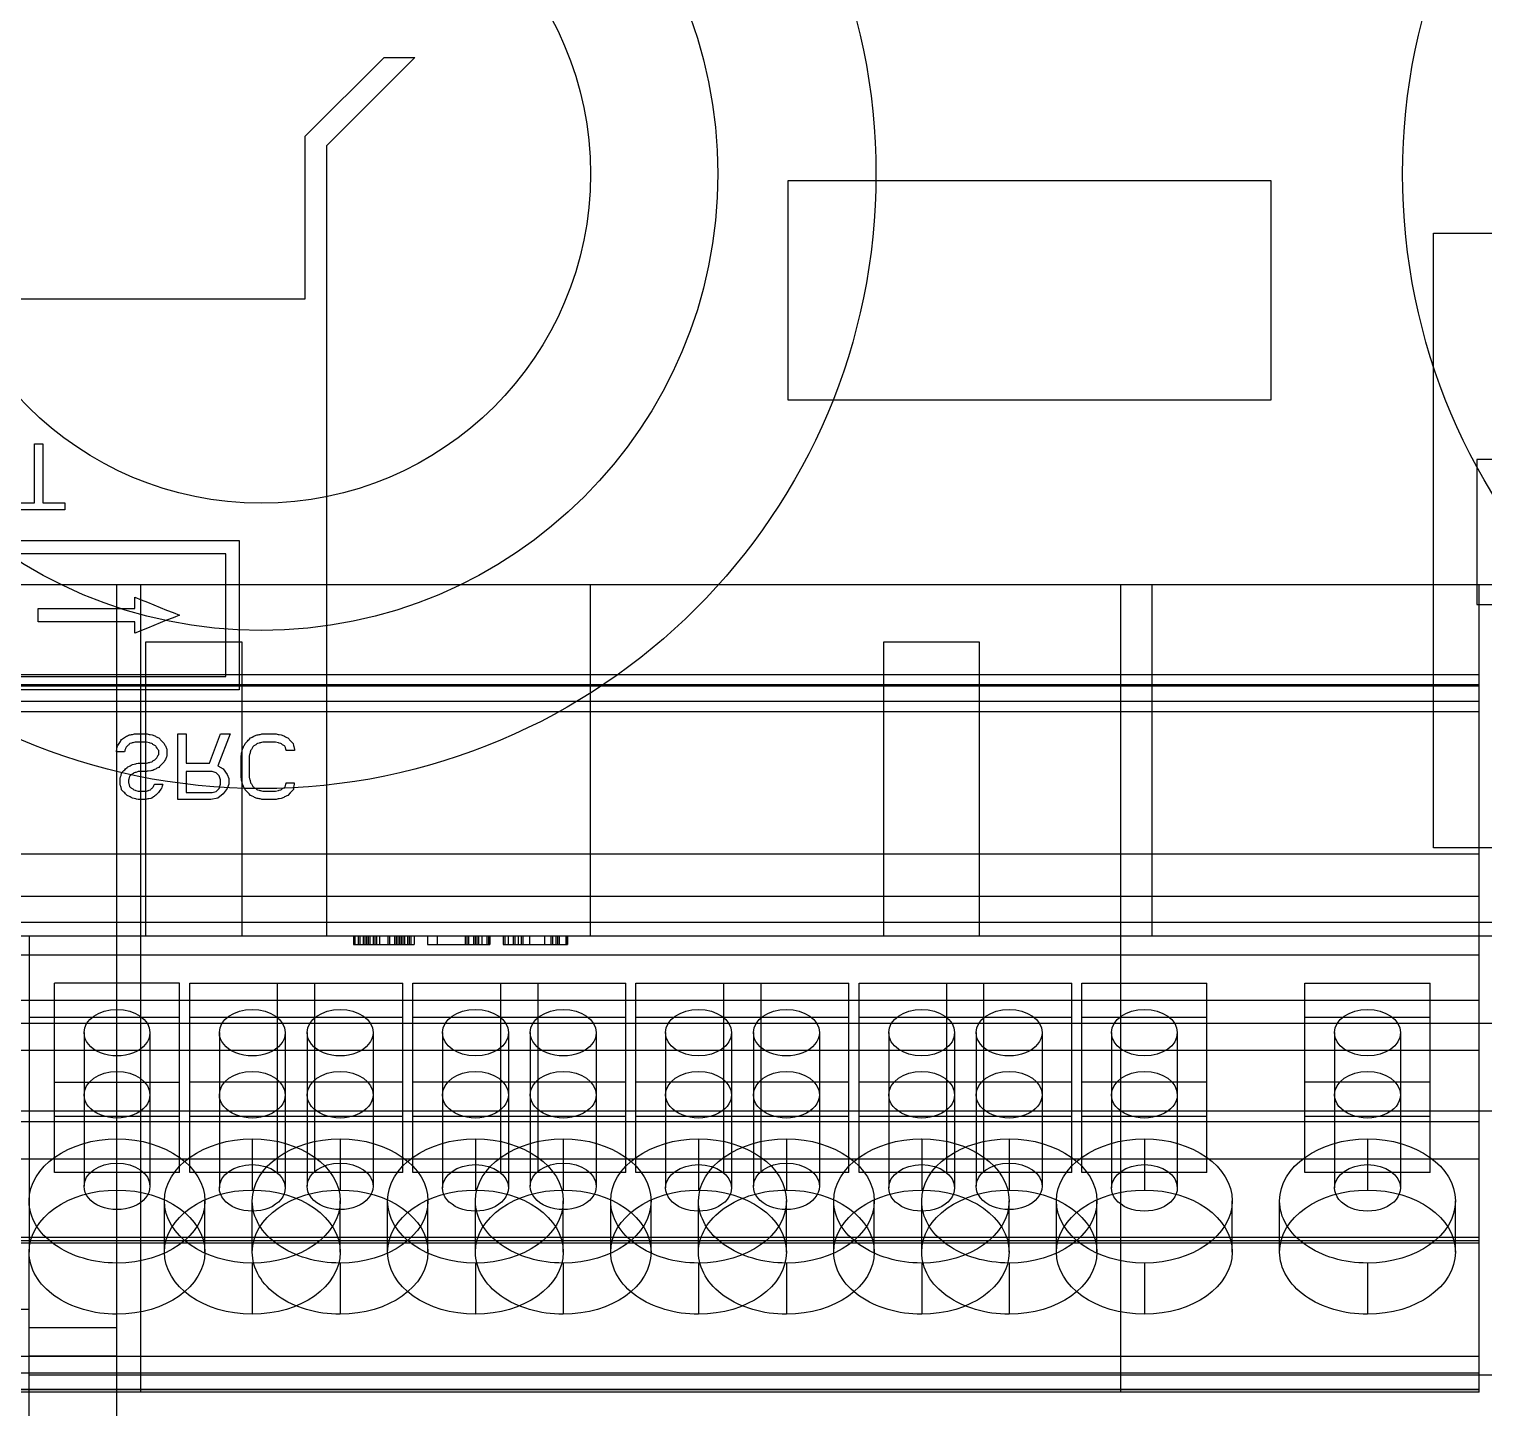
# Model space of a CAD drawing. Extents: x 0 to 226, y 0 to 271.
# Drawn here: x 147.72 to 180.84, y 16.24 to 47.65 of the extents above; entities that cross this region are included whole.
import ezdxf

# ---------------------------------------------------------------- set-up
doc = ezdxf.new("R2010")
doc.units = 0
doc.layers.add('-15N-THT. THIẾT BỊ ĐÓNG MỞ', color=40, linetype='CONTINUOUS')

# ---------------------------------------------------------------- blocks, each defined once
blk = doc.blocks.new('06 - N - SC VSD CHIẾU TRÊN ATV630D30~D45N4')
at = {"layer": '-15N-THT. THIẾT BỊ ĐÓNG MỞ'}
for p, q in [((42.8, -224), (41, -225.8)), ((41.5, -226), (43.5, -224)), ((42.8, -224), (42.8, -224)), ((42.8, -224), (43.5, -224)), ((43.5, -224), (43.5, -224)), ((41, -225.8), (41, -229.5)), ((41, -225.8), (41, -225.8)), ((41.5, -226), (41.5, -226)), ((41.5, -244), (41.5, -226)), ((47.5, -226.65), (47.5, -226.65)), ((50.4, -226.65), (50.4, -226.65)), ((52, -231.8), (52, -226.8)), ((52, -226.8), (52, -226.8)), ((52, -226.8), (62.99, -226.8)), ((54, -226.65), (54, -226.65)), ((62.99, -226.8), (62.99, -226.8)), ((62.99, -226.8), (62.99, -231.8)), ((65.99, -226.65), (65.99, -226.65)), ((66.69, -242), (66.69, -228)), ((66.69, -228), (66.69, -228)), ((66.69, -228), (83.69, -228)), ((41, -229.5), (26, -229.5)), ((41, -229.5), (41, -229.5)), ((62.99, -231.8), (52, -231.8)), ((52, -231.8), (52, -231.8)), ((62.99, -231.8), (62.99, -231.8)), ((34.844, -234.14), (34.844, -232.8)), ((34.844, -232.8), (35.031, -232.8)), ((34.844, -232.8), (34.844, -232.8)), ((35.031, -232.8), (35.031, -234.14)), ((35.031, -232.8), (35.031, -232.8)), ((67.68, -233.153), (67.68, -236.455)), ((67.68, -233.153), (67.68, -233.153)), ((68.95, -233.153), (67.68, -233.153)), ((34.344, -234.14), (34.844, -234.14)), ((34.844, -234.14), (34.844, -234.14)), ((35.031, -234.14), (35.531, -234.14)), ((35.031, -234.14), (35.031, -234.14)), ((35.531, -234.14), (35.531, -234.3)), ((35.531, -234.14), (35.531, -234.14)), ((35.531, -234.3), (34.344, -234.3)), ((35.531, -234.3), (35.531, -234.3)), ((67.68, -234.55), (67.68, -234.55)), ((27.5, -235), (39.5, -235)), ((39.5, -235), (39.5, -238.4)), ((39.5, -235), (39.5, -235)), ((39.2, -235.3), (33.65, -235.3)), ((39.2, -235.3), (39.2, -235.3)), ((39.2, -238.1), (39.2, -235.3)), ((-12, -236), (68.99, -236)), ((36.72, -256.5), (36.72, -236)), ((36.72, -236), (36.72, -236)), ((37.26, -236), (37.26, -236)), ((37.26, -238.056), (37.26, -236)), ((47.5, -236), (47.5, -236)), ((47.5, -244), (47.5, -236)), ((59.57, -236), (59.57, -250.947)), ((59.57, -236), (59.57, -236)), ((60.29, -236), (60.29, -236)), ((60.29, -244), (60.29, -236)), ((67.73, -250.947), (67.73, -236)), ((67.73, -236), (67.73, -236)), ((37.125, -236.55), (37.125, -236.29)), ((37.125, -236.29), (37.27, -236.349)), ((37.125, -236.29), (37.125, -236.29)), ((37.27, -236.349), (37.415, -236.407)), ((37.415, -236.407), (37.56, -236.466)), ((37.56, -236.466), (37.705, -236.524)), ((67.68, -236.455), (68.95, -236.455)), ((67.68, -236.455), (67.68, -236.455)), ((34.925, -236.85), (34.925, -236.55)), ((34.925, -236.55), (37.125, -236.55)), ((34.925, -236.55), (34.925, -236.55)), ((37.125, -236.55), (37.125, -236.55)), ((37.705, -236.524), (37.85, -236.583)), ((37.85, -236.583), (37.995, -236.641)), ((37.995, -236.759), (37.85, -236.817)), ((37.995, -236.641), (38.14, -236.7)), ((38.14, -236.7), (37.995, -236.759)), ((38.14, -236.7), (38.14, -236.7)), ((37.125, -236.85), (34.925, -236.85)), ((34.925, -236.85), (34.925, -236.85)), ((37.125, -237.11), (37.125, -236.85)), ((37.125, -236.85), (37.125, -236.85)), ((37.415, -236.993), (37.125, -237.11)), ((37.125, -237.11), (37.125, -237.11)), ((37.56, -236.934), (37.415, -236.993)), ((37.705, -236.876), (37.56, -236.934)), ((37.85, -236.817), (37.705, -236.876)), ((39.57, -237.317), (37.37, -237.317)), ((37.37, -237.317), (37.37, -244)), ((39.57, -244), (39.57, -237.317)), ((56.36, -237.317), (54.17, -237.317)), ((54.17, -237.317), (54.17, -244)), ((56.36, -244), (56.36, -237.317)), ((67.73, -238.056), (-11.54, -238.056)), ((33.65, -238.1), (39.2, -238.1)), ((37.26, -250.947), (37.26, -238.056)), ((39.2, -238.1), (39.2, -238.1)), ((67.73, -238.29), (-11.54, -238.29)), ((39.5, -238.4), (27.5, -238.4)), ((67.73, -238.317), (31, -238.317)), ((39.5, -238.4), (39.5, -238.4)), ((67.73, -238.664), (-11.54, -238.664)), ((67.73, -238.905), (-11.54, -238.905)), ((36.914, -239.473), (36.937, -239.459)), ((36.937, -239.459), (36.959, -239.446)), ((36.959, -239.446), (36.981, -239.432)), ((36.981, -239.432), (37.004, -239.427)), ((36.981, -239.432), (36.981, -239.432)), ((37.004, -239.427), (37.026, -239.423)), ((37.026, -239.423), (37.048, -239.418)), ((37.048, -239.418), (37.071, -239.414)), ((37.071, -239.414), (37.093, -239.409)), ((37.093, -239.409), (37.115, -239.405)), ((37.115, -239.405), (37.137, -239.4)), ((37.137, -239.4), (37.137, -239.4)), ((37.137, -239.4), (37.388, -239.4)), ((37.388, -239.4), (37.41, -239.405)), ((37.388, -239.4), (37.388, -239.4)), ((37.41, -239.405), (37.432, -239.409)), ((37.432, -239.409), (37.454, -239.414)), ((37.454, -239.414), (37.477, -239.418)), ((37.477, -239.418), (37.521, -239.427)), ((37.521, -239.427), (37.544, -239.432)), ((37.544, -239.432), (37.562, -239.441)), ((37.544, -239.432), (37.544, -239.432)), ((37.562, -239.441), (37.579, -239.45)), ((37.579, -239.45), (37.597, -239.459)), ((37.597, -239.459), (37.615, -239.468)), ((38.106, -240.9), (38.106, -239.4)), ((38.106, -239.4), (38.294, -239.4)), ((38.106, -239.4), (38.106, -239.4)), ((38.294, -239.4), (38.294, -240.07)), ((38.294, -239.4), (38.294, -239.4)), ((38.825, -240.07), (39.075, -239.4)), ((39.294, -239.4), (39.012, -240.134)), ((39.075, -239.4), (39.294, -239.4)), ((39.075, -239.4), (39.075, -239.4)), ((39.294, -239.4), (39.294, -239.4)), ((39.798, -239.478), (39.834, -239.459)), ((39.834, -239.459), (39.852, -239.45)), ((39.852, -239.45), (39.87, -239.441)), ((39.87, -239.441), (39.888, -239.432)), ((39.888, -239.432), (39.91, -239.427)), ((39.888, -239.432), (39.888, -239.432)), ((39.91, -239.427), (39.932, -239.423)), ((39.932, -239.423), (39.954, -239.418)), ((39.954, -239.418), (39.977, -239.414)), ((39.977, -239.414), (39.999, -239.409)), ((39.999, -239.409), (40.021, -239.405)), ((40.021, -239.405), (40.044, -239.4)), ((40.044, -239.4), (40.325, -239.4)), ((40.044, -239.4), (40.044, -239.4)), ((40.325, -239.4), (40.347, -239.405)), ((40.325, -239.4), (40.325, -239.4)), ((40.347, -239.405), (40.37, -239.409)), ((40.37, -239.409), (40.392, -239.414)), ((40.392, -239.414), (40.414, -239.418)), ((40.414, -239.418), (40.459, -239.427)), ((40.459, -239.427), (40.481, -239.432)), ((40.481, -239.432), (40.499, -239.441)), ((40.481, -239.432), (40.481, -239.432)), ((40.499, -239.441), (40.517, -239.45)), ((40.517, -239.45), (40.535, -239.459)), ((40.535, -239.459), (40.553, -239.468)), ((36.708, -239.798), (36.711, -239.781)), ((36.711, -239.781), (36.714, -239.764)), ((36.714, -239.764), (36.72, -239.729)), ((36.72, -239.729), (36.723, -239.712)), ((36.723, -239.712), (36.726, -239.695)), ((36.726, -239.695), (36.741, -239.671)), ((36.726, -239.695), (36.726, -239.695)), ((36.741, -239.671), (36.755, -239.647)), ((36.755, -239.647), (36.769, -239.623)), ((36.769, -239.623), (36.783, -239.6)), ((36.783, -239.6), (36.796, -239.576)), ((36.796, -239.576), (36.811, -239.552)), ((36.811, -239.552), (36.825, -239.528)), ((36.825, -239.528), (36.847, -239.514)), ((36.825, -239.528), (36.825, -239.528)), ((36.847, -239.514), (36.87, -239.5)), ((36.87, -239.5), (36.892, -239.487)), ((36.896, -239.788), (36.888, -239.815)), ((36.892, -239.487), (36.914, -239.473)), ((36.901, -239.774), (36.896, -239.788)), ((36.91, -239.747), (36.901, -239.774)), ((36.914, -239.733), (36.91, -239.747)), ((36.919, -239.719), (36.914, -239.733)), ((36.932, -239.705), (36.919, -239.719)), ((36.919, -239.719), (36.919, -239.719)), ((36.946, -239.692), (36.932, -239.705)), ((36.959, -239.678), (36.946, -239.692)), ((36.972, -239.664), (36.959, -239.678)), ((36.986, -239.651), (36.972, -239.664)), ((36.999, -239.637), (36.986, -239.651)), ((37.012, -239.623), (36.999, -239.637)), ((37.012, -239.623), (37.012, -239.623)), ((37.048, -239.614), (37.012, -239.623)), ((37.066, -239.61), (37.048, -239.614)), ((37.084, -239.605), (37.066, -239.61)), ((37.102, -239.601), (37.084, -239.605)), ((37.137, -239.591), (37.102, -239.601)), ((37.137, -239.591), (37.137, -239.591)), ((37.388, -239.591), (37.137, -239.591)), ((37.459, -239.61), (37.388, -239.591)), ((37.388, -239.591), (37.388, -239.591)), ((37.477, -239.614), (37.459, -239.61)), ((37.513, -239.623), (37.477, -239.614)), ((37.526, -239.633), (37.513, -239.623)), ((37.513, -239.623), (37.513, -239.623)), ((37.539, -239.642), (37.526, -239.633)), ((37.553, -239.651), (37.539, -239.642)), ((37.566, -239.66), (37.553, -239.651)), ((37.593, -239.678), (37.566, -239.66)), ((37.606, -239.687), (37.593, -239.678)), ((37.615, -239.701), (37.606, -239.687)), ((37.606, -239.687), (37.606, -239.687)), ((37.615, -239.468), (37.633, -239.478)), ((37.633, -239.728), (37.615, -239.701)), ((37.633, -239.478), (37.651, -239.487)), ((37.642, -239.742), (37.633, -239.728)), ((37.651, -239.756), (37.642, -239.742)), ((37.651, -239.487), (37.669, -239.496)), ((37.66, -239.769), (37.651, -239.756)), ((37.669, -239.783), (37.66, -239.769)), ((37.669, -239.496), (37.74, -239.569)), ((37.669, -239.496), (37.669, -239.496)), ((37.669, -239.879), (37.669, -239.783)), ((37.669, -239.783), (37.669, -239.783)), ((37.74, -239.569), (37.758, -239.587)), ((37.758, -239.587), (37.794, -239.623)), ((37.794, -239.623), (37.803, -239.642)), ((37.794, -239.623), (37.794, -239.623)), ((37.803, -239.642), (37.812, -239.66)), ((37.812, -239.66), (37.821, -239.678)), ((37.821, -239.678), (37.829, -239.696)), ((37.829, -239.696), (37.838, -239.715)), ((37.838, -239.715), (37.847, -239.733)), ((37.847, -239.733), (37.856, -239.751)), ((37.856, -239.751), (37.856, -239.911)), ((37.856, -239.751), (37.856, -239.751)), ((39.557, -239.842), (39.566, -239.797)), ((39.566, -239.797), (39.571, -239.774)), ((39.571, -239.774), (39.575, -239.751)), ((39.575, -239.751), (39.584, -239.733)), ((39.575, -239.751), (39.575, -239.751)), ((39.584, -239.733), (39.602, -239.696)), ((39.602, -239.696), (39.611, -239.678)), ((39.611, -239.678), (39.62, -239.66)), ((39.62, -239.66), (39.629, -239.642)), ((39.629, -239.642), (39.638, -239.623)), ((39.638, -239.623), (39.673, -239.587)), ((39.638, -239.623), (39.638, -239.623)), ((39.673, -239.587), (39.691, -239.569)), ((39.691, -239.569), (39.709, -239.55)), ((39.709, -239.55), (39.727, -239.532)), ((39.727, -239.532), (39.763, -239.496)), ((39.763, -239.783), (39.758, -239.801)), ((39.763, -239.496), (39.78, -239.487)), ((39.763, -239.496), (39.763, -239.496)), ((39.771, -239.769), (39.763, -239.783)), ((39.763, -239.783), (39.763, -239.783)), ((39.78, -239.756), (39.771, -239.769)), ((39.78, -239.487), (39.798, -239.478)), ((39.789, -239.742), (39.78, -239.756)), ((39.798, -239.728), (39.789, -239.742)), ((39.807, -239.715), (39.798, -239.728)), ((39.816, -239.701), (39.807, -239.715)), ((39.825, -239.687), (39.816, -239.701)), ((39.838, -239.678), (39.825, -239.687)), ((39.825, -239.687), (39.825, -239.687)), ((39.852, -239.669), (39.838, -239.678)), ((39.865, -239.66), (39.852, -239.669)), ((39.879, -239.651), (39.865, -239.66)), ((39.892, -239.642), (39.879, -239.651)), ((39.905, -239.633), (39.892, -239.642)), ((39.919, -239.623), (39.905, -239.633)), ((39.954, -239.614), (39.919, -239.623)), ((39.919, -239.623), (39.919, -239.623)), ((39.972, -239.61), (39.954, -239.614)), ((39.99, -239.605), (39.972, -239.61)), ((40.008, -239.601), (39.99, -239.605)), ((40.044, -239.591), (40.008, -239.601)), ((40.325, -239.591), (40.044, -239.591)), ((40.044, -239.591), (40.044, -239.591)), ((40.396, -239.61), (40.325, -239.591)), ((40.325, -239.591), (40.325, -239.591)), ((40.414, -239.614), (40.396, -239.61)), ((40.45, -239.623), (40.414, -239.614)), ((40.463, -239.633), (40.45, -239.623)), ((40.45, -239.623), (40.45, -239.623)), ((40.477, -239.642), (40.463, -239.633)), ((40.49, -239.651), (40.477, -239.642)), ((40.504, -239.66), (40.49, -239.651)), ((40.53, -239.678), (40.504, -239.66)), ((40.544, -239.687), (40.53, -239.678)), ((40.548, -239.701), (40.544, -239.687)), ((40.544, -239.687), (40.544, -239.687)), ((40.553, -239.715), (40.548, -239.701)), ((40.553, -239.468), (40.571, -239.478)), ((40.557, -239.728), (40.553, -239.715)), ((40.562, -239.742), (40.557, -239.728)), ((40.566, -239.756), (40.562, -239.742)), ((40.571, -239.769), (40.566, -239.756)), ((40.571, -239.478), (40.588, -239.487)), ((40.575, -239.783), (40.571, -239.769)), ((40.762, -239.783), (40.575, -239.783)), ((40.575, -239.783), (40.575, -239.783)), ((40.588, -239.487), (40.606, -239.496)), ((40.606, -239.496), (40.678, -239.569)), ((40.606, -239.496), (40.606, -239.496)), ((40.678, -239.569), (40.696, -239.587)), ((40.696, -239.587), (40.731, -239.623)), ((40.731, -239.623), (40.74, -239.669)), ((40.731, -239.623), (40.731, -239.623)), ((40.74, -239.669), (40.745, -239.692)), ((40.745, -239.692), (40.758, -239.76)), ((40.758, -239.76), (40.762, -239.783)), ((40.762, -239.783), (40.762, -239.783)), ((36.705, -239.815), (36.708, -239.798)), ((36.888, -239.815), (36.705, -239.815)), ((36.705, -239.815), (36.705, -239.815)), ((36.888, -239.815), (36.888, -239.815)), ((37.021, -240.129), (37.039, -240.12)), ((37.039, -240.12), (37.057, -240.111)), ((37.057, -240.111), (37.075, -240.102)), ((37.075, -240.102), (37.146, -240.084)), ((37.075, -240.102), (37.075, -240.102)), ((37.146, -240.084), (37.164, -240.079)), ((37.164, -240.079), (37.2, -240.07)), ((37.2, -240.07), (37.388, -240.07)), ((37.2, -240.07), (37.2, -240.07)), ((37.388, -240.07), (37.423, -240.061)), ((37.388, -240.07), (37.388, -240.07)), ((37.423, -240.061), (37.441, -240.057)), ((37.441, -240.057), (37.459, -240.052)), ((37.459, -240.052), (37.477, -240.047)), ((37.477, -240.047), (37.513, -240.038)), ((37.513, -240.038), (37.526, -240.029)), ((37.513, -240.038), (37.513, -240.038)), ((37.526, -240.029), (37.539, -240.02)), ((37.539, -240.02), (37.553, -240.011)), ((37.553, -240.011), (37.566, -240.002)), ((37.566, -240.002), (37.579, -239.993)), ((37.579, -239.993), (37.606, -239.974)), ((37.606, -239.974), (37.615, -239.961)), ((37.606, -239.974), (37.606, -239.974)), ((37.615, -239.961), (37.624, -239.947)), ((37.624, -239.947), (37.633, -239.933)), ((37.633, -239.933), (37.642, -239.92)), ((37.642, -239.92), (37.651, -239.906)), ((37.651, -239.906), (37.66, -239.892)), ((37.66, -239.892), (37.669, -239.879)), ((37.669, -239.879), (37.669, -239.879)), ((37.74, -240.093), (37.704, -240.129)), ((37.758, -240.075), (37.74, -240.093)), ((37.776, -240.057), (37.758, -240.075)), ((37.794, -240.038), (37.776, -240.057)), ((37.803, -240.02), (37.794, -240.038)), ((37.794, -240.038), (37.794, -240.038)), ((37.821, -239.984), (37.803, -240.02)), ((37.829, -239.965), (37.821, -239.984)), ((37.838, -239.947), (37.829, -239.965)), ((37.847, -239.929), (37.838, -239.947)), ((37.856, -239.911), (37.847, -239.929)), ((37.856, -239.911), (37.856, -239.911)), ((38.294, -240.07), (38.825, -240.07)), ((38.294, -240.07), (38.294, -240.07)), ((38.825, -240.07), (38.825, -240.07)), ((39.544, -239.911), (39.553, -239.865)), ((39.544, -240.389), (39.544, -239.911)), ((39.544, -239.911), (39.544, -239.911)), ((39.553, -239.865), (39.557, -239.842)), ((39.74, -239.874), (39.731, -239.911)), ((39.731, -239.911), (39.731, -240.389)), ((39.731, -239.911), (39.731, -239.911)), ((39.745, -239.856), (39.74, -239.874)), ((39.749, -239.838), (39.745, -239.856)), ((39.754, -239.819), (39.749, -239.838)), ((39.758, -239.801), (39.754, -239.819)), ((36.794, -240.421), (36.803, -240.385)), ((36.794, -240.549), (36.794, -240.421)), ((36.794, -240.421), (36.794, -240.421)), ((36.803, -240.385), (36.807, -240.367)), ((36.807, -240.367), (36.812, -240.348)), ((36.812, -240.348), (36.816, -240.33)), ((36.816, -240.33), (36.821, -240.312)), ((36.821, -240.312), (36.825, -240.294)), ((36.825, -240.294), (36.879, -240.239)), ((36.825, -240.294), (36.825, -240.294)), ((36.879, -240.239), (36.896, -240.221)), ((36.896, -240.221), (36.914, -240.202)), ((36.914, -240.202), (36.95, -240.166)), ((36.95, -240.166), (36.968, -240.157)), ((36.95, -240.166), (36.95, -240.166)), ((36.968, -240.157), (36.986, -240.148)), ((36.986, -240.44), (36.981, -240.453)), ((36.981, -240.453), (36.981, -240.517)), ((36.981, -240.453), (36.981, -240.453)), ((36.986, -240.148), (37.021, -240.129)), ((36.99, -240.426), (36.986, -240.44)), ((36.995, -240.412), (36.99, -240.426)), ((36.999, -240.398), (36.995, -240.412)), ((37.004, -240.385), (36.999, -240.398)), ((37.008, -240.371), (37.004, -240.385)), ((37.012, -240.357), (37.008, -240.371)), ((37.012, -240.357), (37.012, -240.357)), ((37.026, -240.348), (37.012, -240.357)), ((37.039, -240.339), (37.026, -240.348)), ((37.053, -240.33), (37.039, -240.339)), ((37.066, -240.321), (37.053, -240.33)), ((37.079, -240.312), (37.066, -240.321)), ((37.093, -240.303), (37.079, -240.312)), ((37.106, -240.294), (37.093, -240.303)), ((37.133, -240.284), (37.106, -240.294)), ((37.106, -240.294), (37.106, -240.294)), ((37.146, -240.28), (37.133, -240.284)), ((37.187, -240.266), (37.146, -240.28)), ((37.2, -240.262), (37.187, -240.266)), ((37.227, -240.261), (37.2, -240.262)), ((37.2, -240.262), (37.2, -240.262)), ((37.254, -240.261), (37.227, -240.261)), ((37.307, -240.26), (37.254, -240.261)), ((37.334, -240.26), (37.307, -240.26)), ((37.388, -240.259), (37.334, -240.26)), ((37.409, -240.256), (37.388, -240.259)), ((37.388, -240.259), (37.388, -240.259)), ((37.43, -240.252), (37.409, -240.256)), ((37.493, -240.242), (37.43, -240.252)), ((37.515, -240.238), (37.493, -240.242)), ((37.536, -240.235), (37.515, -240.238)), ((37.555, -240.225), (37.536, -240.235)), ((37.536, -240.235), (37.536, -240.235)), ((37.574, -240.215), (37.555, -240.225)), ((37.593, -240.205), (37.574, -240.215)), ((37.611, -240.196), (37.593, -240.205)), ((37.63, -240.186), (37.611, -240.196)), ((37.649, -240.176), (37.63, -240.186)), ((37.669, -240.166), (37.649, -240.176)), ((37.687, -240.148), (37.669, -240.166)), ((37.669, -240.166), (37.669, -240.166)), ((37.704, -240.129), (37.687, -240.148)), ((38.294, -240.262), (38.294, -240.262)), ((38.888, -240.262), (38.294, -240.262)), ((38.294, -240.262), (38.294, -240.74)), ((38.888, -240.262), (38.888, -240.262)), ((38.981, -240.294), (38.888, -240.262)), ((38.981, -240.294), (38.981, -240.294)), ((39.044, -240.357), (38.981, -240.294)), ((39.012, -240.134), (39.137, -240.198)), ((39.012, -240.134), (39.012, -240.134)), ((39.044, -240.357), (39.044, -240.357)), ((39.075, -240.453), (39.044, -240.357)), ((39.075, -240.453), (39.075, -240.453)), ((39.075, -240.549), (39.075, -240.453)), ((39.137, -240.198), (39.231, -240.326)), ((39.137, -240.198), (39.137, -240.198)), ((39.231, -240.326), (39.263, -240.421)), ((39.231, -240.326), (39.231, -240.326)), ((39.263, -240.421), (39.263, -240.549)), ((39.263, -240.421), (39.263, -240.421)), ((39.553, -240.435), (39.544, -240.389)), ((39.544, -240.389), (39.544, -240.389)), ((39.557, -240.458), (39.553, -240.435)), ((39.566, -240.503), (39.557, -240.458)), ((39.731, -240.389), (39.74, -240.426)), ((39.731, -240.389), (39.731, -240.389)), ((39.74, -240.426), (39.745, -240.444)), ((39.745, -240.444), (39.749, -240.462)), ((36.803, -240.585), (36.794, -240.549)), ((36.794, -240.549), (36.794, -240.549)), ((36.807, -240.604), (36.803, -240.585)), ((36.812, -240.622), (36.807, -240.604)), ((36.816, -240.64), (36.812, -240.622)), ((36.821, -240.658), (36.816, -240.64)), ((36.825, -240.677), (36.821, -240.658)), ((36.861, -240.713), (36.825, -240.677)), ((36.825, -240.677), (36.825, -240.677)), ((36.879, -240.731), (36.861, -240.713)), ((36.896, -240.75), (36.879, -240.731)), ((36.914, -240.768), (36.896, -240.75)), ((36.95, -240.804), (36.914, -240.768)), ((36.981, -240.517), (36.986, -240.531)), ((36.981, -240.517), (36.981, -240.517)), ((36.986, -240.531), (36.99, -240.544)), ((36.99, -240.544), (36.995, -240.558)), ((36.995, -240.558), (36.999, -240.572)), ((36.999, -240.572), (37.004, -240.585)), ((37.004, -240.585), (37.008, -240.599)), ((37.008, -240.599), (37.012, -240.613)), ((37.012, -240.613), (37.012, -240.613)), ((37.012, -240.613), (37.026, -240.622)), ((37.026, -240.622), (37.039, -240.631)), ((37.039, -240.631), (37.053, -240.64)), ((37.053, -240.64), (37.066, -240.649)), ((37.066, -240.649), (37.079, -240.658)), ((37.079, -240.658), (37.093, -240.667)), ((37.093, -240.667), (37.106, -240.677)), ((37.106, -240.677), (37.133, -240.686)), ((37.106, -240.677), (37.106, -240.677)), ((37.133, -240.686), (37.146, -240.69)), ((37.146, -240.69), (37.2, -240.709)), ((37.2, -240.709), (37.388, -240.709)), ((37.2, -240.709), (37.2, -240.709)), ((37.388, -240.709), (37.414, -240.699)), ((37.388, -240.709), (37.388, -240.709)), ((37.414, -240.699), (37.428, -240.695)), ((37.428, -240.695), (37.441, -240.69)), ((37.441, -240.69), (37.454, -240.686)), ((37.454, -240.686), (37.481, -240.677)), ((37.481, -240.677), (37.49, -240.667)), ((37.481, -240.677), (37.481, -240.677)), ((37.49, -240.667), (37.499, -240.658)), ((37.499, -240.658), (37.508, -240.649)), ((37.508, -240.649), (37.517, -240.64)), ((37.517, -240.64), (37.526, -240.631)), ((37.526, -240.631), (37.535, -240.622)), ((37.535, -240.622), (37.544, -240.613)), ((37.544, -240.613), (37.548, -240.604)), ((37.544, -240.613), (37.544, -240.613)), ((37.548, -240.604), (37.553, -240.595)), ((37.553, -240.595), (37.557, -240.585)), ((37.557, -240.585), (37.562, -240.576)), ((37.562, -240.576), (37.566, -240.567)), ((37.566, -240.567), (37.571, -240.558)), ((37.571, -240.558), (37.575, -240.549)), ((37.575, -240.549), (37.762, -240.549)), ((37.575, -240.549), (37.575, -240.549)), ((37.638, -240.772), (37.602, -240.8)), ((37.651, -240.754), (37.638, -240.772)), ((37.638, -240.772), (37.638, -240.772)), ((37.664, -240.736), (37.651, -240.754)), ((37.678, -240.718), (37.664, -240.736)), ((37.718, -240.663), (37.678, -240.718)), ((37.731, -240.645), (37.718, -240.663)), ((37.74, -240.617), (37.731, -240.645)), ((37.731, -240.645), (37.731, -240.645)), ((37.745, -240.604), (37.74, -240.617)), ((37.749, -240.59), (37.745, -240.604)), ((37.754, -240.576), (37.749, -240.59)), ((37.758, -240.563), (37.754, -240.576)), ((37.762, -240.549), (37.758, -240.563)), ((37.762, -240.549), (37.762, -240.549)), ((38.294, -240.74), (38.888, -240.738)), ((38.294, -240.74), (38.294, -240.74)), ((38.888, -240.738), (38.976, -240.714)), ((38.888, -240.738), (38.888, -240.738)), ((38.976, -240.714), (39.044, -240.645)), ((38.976, -240.714), (38.976, -240.714)), ((39.137, -240.772), (39.012, -240.868)), ((39.044, -240.645), (39.075, -240.549)), ((39.044, -240.645), (39.044, -240.645)), ((39.075, -240.549), (39.075, -240.549)), ((39.231, -240.645), (39.137, -240.772)), ((39.137, -240.772), (39.137, -240.772)), ((39.263, -240.549), (39.231, -240.645)), ((39.231, -240.645), (39.231, -240.645)), ((39.263, -240.549), (39.263, -240.549)), ((39.571, -240.526), (39.566, -240.503)), ((39.575, -240.549), (39.571, -240.526)), ((39.584, -240.567), (39.575, -240.549)), ((39.575, -240.549), (39.575, -240.549)), ((39.602, -240.604), (39.584, -240.567)), ((39.611, -240.622), (39.602, -240.604)), ((39.62, -240.64), (39.611, -240.622)), ((39.629, -240.658), (39.62, -240.64)), ((39.638, -240.677), (39.629, -240.658)), ((39.673, -240.713), (39.638, -240.677)), ((39.638, -240.677), (39.638, -240.677)), ((39.691, -240.731), (39.673, -240.713)), ((39.709, -240.75), (39.691, -240.731)), ((39.727, -240.768), (39.709, -240.75)), ((39.763, -240.804), (39.727, -240.768)), ((39.749, -240.462), (39.754, -240.481)), ((39.754, -240.481), (39.758, -240.499)), ((39.758, -240.499), (39.763, -240.517)), ((39.763, -240.517), (39.771, -240.531)), ((39.763, -240.517), (39.763, -240.517)), ((39.771, -240.531), (39.78, -240.544)), ((39.78, -240.544), (39.789, -240.558)), ((39.789, -240.558), (39.798, -240.572)), ((39.798, -240.572), (39.807, -240.585)), ((39.807, -240.585), (39.816, -240.599)), ((39.816, -240.599), (39.825, -240.613)), ((39.825, -240.613), (39.838, -240.622)), ((39.825, -240.613), (39.825, -240.613)), ((39.838, -240.622), (39.852, -240.631)), ((39.852, -240.631), (39.865, -240.64)), ((39.865, -240.64), (39.879, -240.649)), ((39.879, -240.649), (39.892, -240.658)), ((39.892, -240.658), (39.905, -240.667)), ((39.905, -240.667), (39.919, -240.677)), ((39.919, -240.677), (39.954, -240.686)), ((39.919, -240.677), (39.919, -240.677)), ((39.954, -240.686), (39.972, -240.69)), ((39.972, -240.69), (39.99, -240.695)), ((39.99, -240.695), (40.008, -240.699)), ((40.008, -240.699), (40.044, -240.709)), ((40.044, -240.709), (40.325, -240.709)), ((40.044, -240.709), (40.044, -240.709)), ((40.325, -240.709), (40.396, -240.69)), ((40.325, -240.709), (40.325, -240.709)), ((40.396, -240.69), (40.414, -240.686)), ((40.414, -240.686), (40.45, -240.677)), ((40.45, -240.677), (40.463, -240.667)), ((40.45, -240.677), (40.45, -240.677)), ((40.463, -240.667), (40.477, -240.658)), ((40.477, -240.658), (40.49, -240.649)), ((40.49, -240.649), (40.504, -240.64)), ((40.504, -240.64), (40.53, -240.622)), ((40.53, -240.622), (40.544, -240.613)), ((40.544, -240.613), (40.548, -240.599)), ((40.544, -240.613), (40.544, -240.613)), ((40.548, -240.599), (40.553, -240.585)), ((40.553, -240.585), (40.557, -240.572)), ((40.557, -240.572), (40.562, -240.558)), ((40.562, -240.558), (40.566, -240.544)), ((40.566, -240.544), (40.571, -240.531)), ((40.571, -240.531), (40.575, -240.517)), ((40.575, -240.517), (40.757, -240.517)), ((40.575, -240.517), (40.575, -240.517)), ((40.662, -240.747), (40.606, -240.804)), ((40.681, -240.728), (40.662, -240.747)), ((40.736, -240.671), (40.681, -240.728)), ((40.739, -240.649), (40.736, -240.671)), ((40.736, -240.671), (40.736, -240.671)), ((40.742, -240.627), (40.739, -240.649)), ((40.748, -240.583), (40.742, -240.627)), ((40.751, -240.561), (40.748, -240.583)), ((40.757, -240.517), (40.751, -240.561)), ((40.757, -240.517), (40.757, -240.517)), ((36.968, -240.813), (36.95, -240.804)), ((36.95, -240.804), (36.95, -240.804)), ((36.986, -240.822), (36.968, -240.813)), ((37.021, -240.841), (36.986, -240.822)), ((37.039, -240.85), (37.021, -240.841)), ((37.057, -240.859), (37.039, -240.85)), ((37.075, -240.868), (37.057, -240.859)), ((37.146, -240.886), (37.075, -240.868)), ((37.075, -240.868), (37.075, -240.868)), ((37.164, -240.891), (37.146, -240.886)), ((37.2, -240.9), (37.164, -240.891)), ((37.356, -240.9), (37.2, -240.9)), ((37.2, -240.9), (37.2, -240.9)), ((37.379, -240.895), (37.356, -240.9)), ((37.356, -240.9), (37.356, -240.9)), ((37.401, -240.891), (37.379, -240.895)), ((37.423, -240.886), (37.401, -240.891)), ((37.446, -240.882), (37.423, -240.886)), ((37.49, -240.873), (37.446, -240.882)), ((37.513, -240.868), (37.49, -240.873)), ((37.548, -240.841), (37.513, -240.868)), ((37.513, -240.868), (37.513, -240.868)), ((37.566, -240.827), (37.548, -240.841)), ((37.584, -240.813), (37.566, -240.827)), ((37.602, -240.8), (37.584, -240.813)), ((38.856, -240.9), (38.106, -240.9)), ((38.106, -240.9), (38.106, -240.9)), ((39.012, -240.868), (38.856, -240.9)), ((38.856, -240.9), (38.856, -240.9)), ((39.012, -240.868), (39.012, -240.868)), ((39.78, -240.813), (39.763, -240.804)), ((39.763, -240.804), (39.763, -240.804)), ((39.798, -240.822), (39.78, -240.813)), ((39.834, -240.841), (39.798, -240.822)), ((39.852, -240.85), (39.834, -240.841)), ((39.87, -240.859), (39.852, -240.85)), ((39.888, -240.868), (39.87, -240.859)), ((39.91, -240.873), (39.888, -240.868)), ((39.888, -240.868), (39.888, -240.868)), ((39.932, -240.877), (39.91, -240.873)), ((39.954, -240.882), (39.932, -240.877)), ((39.977, -240.886), (39.954, -240.882)), ((39.999, -240.891), (39.977, -240.886)), ((40.021, -240.895), (39.999, -240.891)), ((40.044, -240.9), (40.021, -240.895)), ((40.325, -240.9), (40.044, -240.9)), ((40.044, -240.9), (40.044, -240.9)), ((40.347, -240.895), (40.325, -240.9)), ((40.325, -240.9), (40.325, -240.9)), ((40.37, -240.891), (40.347, -240.895)), ((40.392, -240.886), (40.37, -240.891)), ((40.414, -240.882), (40.392, -240.886)), ((40.459, -240.873), (40.414, -240.882)), ((40.481, -240.868), (40.459, -240.873)), ((40.499, -240.859), (40.481, -240.868)), ((40.481, -240.868), (40.481, -240.868)), ((40.517, -240.85), (40.499, -240.859)), ((40.535, -240.841), (40.517, -240.85)), ((40.553, -240.832), (40.535, -240.841)), ((40.571, -240.822), (40.553, -240.832)), ((40.588, -240.813), (40.571, -240.822)), ((40.606, -240.804), (40.588, -240.813)), ((40.606, -240.804), (40.606, -240.804)), ((83.69, -242), (66.69, -242)), ((66.69, -242), (66.69, -242)), ((67.73, -242.14), (-11.54, -242.14)), ((67.73, -243.106), (-11.54, -243.106)), ((78.038, -243.7), (-78.048, -243.7)), ((-12, -244), (73.875, -244)), ((34.72, -244), (34.72, -251.208)), ((34.72, -244), (34.72, -244)), ((36.72, -244), (36.72, -244)), ((37.37, -244), (37.37, -244)), ((39.57, -244), (39.57, -244)), ((41.5, -244), (41.5, -244)), ((42.106, -244), (42.106, -244.2)), ((42.132, -244), (42.132, -244.2)), ((42.212, -244), (42.212, -244.2)), ((42.212, -244), (42.212, -244)), ((42.25, -244), (42.25, -244.2)), ((42.325, -244), (42.325, -244.2)), ((42.362, -244), (42.362, -244.2)), ((42.4, -244), (42.4, -244.2)), ((42.437, -244), (42.437, -244)), ((42.437, -244), (42.437, -244.2)), ((42.475, -244), (42.475, -244.2)), ((42.55, -244), (42.55, -244.2)), ((42.588, -244), (42.588, -244.2)), ((42.625, -244), (42.625, -244.2)), ((42.7, -244), (42.7, -244.2)), ((42.888, -244), (42.888, -244.2)), ((42.925, -244), (42.925, -244.2)), ((43.037, -244), (43.037, -244.2)), ((43.075, -244), (43.075, -244.2)), ((43.113, -244), (43.113, -244.2)), ((43.15, -244), (43.15, -244.2)), ((43.188, -244), (43.188, -244.2)), ((43.225, -244), (43.225, -244.2)), ((43.262, -244), (43.262, -244.2)), ((43.262, -244), (43.262, -244)), ((43.337, -244), (43.337, -244.2)), ((43.375, -244), (43.375, -244.2)), ((43.413, -244), (43.413, -244.2)), ((43.487, -244), (43.487, -244.2)), ((43.487, -244), (43.487, -244)), ((43.787, -244), (43.787, -244.2)), ((43.787, -244), (43.787, -244)), ((44.013, -244), (44.013, -244)), ((44.013, -244), (44.013, -244.2)), ((44.65, -244), (44.65, -244.2)), ((44.687, -244), (44.687, -244.2)), ((44.725, -244), (44.725, -244.2)), ((44.838, -244), (44.838, -244.2)), ((44.875, -244), (44.875, -244.2)), ((44.912, -244), (44.912, -244.2)), ((44.95, -244), (44.95, -244)), ((44.95, -244), (44.95, -244.2)), ((45.025, -244), (45.025, -244.2)), ((45.138, -244), (45.138, -244.2)), ((45.175, -244), (45.175, -244.2)), ((45.175, -244), (45.175, -244)), ((45.212, -244), (45.212, -244.2)), ((45.513, -244), (45.513, -244.2)), ((45.513, -244), (45.513, -244)), ((45.55, -244), (45.55, -244.2)), ((45.625, -244), (45.625, -244.2)), ((45.737, -244), (45.737, -244.2)), ((45.737, -244), (45.737, -244)), ((45.775, -244), (45.775, -244.2)), ((45.85, -244), (45.85, -244.2)), ((45.925, -244), (45.925, -244.2)), ((45.962, -244), (45.962, -244.2)), ((46.113, -244), (46.113, -244.2)), ((46.45, -244), (46.45, -244.2)), ((46.6, -244), (46.6, -244.2)), ((46.637, -244), (46.637, -244.2)), ((46.712, -244), (46.712, -244.2)), ((46.75, -244), (46.75, -244.2)), ((46.788, -244), (46.788, -244.2)), ((46.937, -244), (46.937, -244.2)), ((46.944, -244), (46.944, -244.2)), ((46.969, -244), (46.969, -244.2)), ((46.975, -244), (46.975, -244.2)), ((47.5, -244), (47.5, -244)), ((54.17, -244), (54.17, -244)), ((56.36, -244), (56.36, -244)), ((60.29, -244), (60.29, -244)), ((42.106, -244.2), (43.487, -244.2)), ((42.212, -244.2), (42.212, -244.2)), ((42.437, -244.2), (42.437, -244.2)), ((43.262, -244.2), (43.262, -244.2)), ((43.487, -244.2), (43.487, -244.2)), ((43.787, -244.2), (43.787, -244.2)), ((43.787, -244.2), (45.212, -244.2)), ((44.013, -244.2), (44.013, -244.2)), ((44.95, -244.2), (44.95, -244.2)), ((45.175, -244.2), (45.175, -244.2)), ((45.513, -244.2), (45.513, -244.2)), ((45.513, -244.2), (46.975, -244.2)), ((45.737, -244.2), (45.737, -244.2)), ((67.73, -244.441), (-11.54, -244.441)), ((38.145, -245.078), (35.295, -245.078)), ((35.295, -249.391), (35.295, -245.078)), ((38.145, -249.391), (38.145, -245.078)), ((38.375, -245.078), (43.225, -245.078)), ((38.375, -249.391), (38.375, -245.078)), ((40.375, -249.391), (40.375, -245.078)), ((41.225, -249.391), (41.225, -245.078)), ((43.225, -249.391), (43.225, -245.078)), ((43.455, -245.078), (48.305, -245.078)), ((43.455, -249.391), (43.455, -245.078)), ((45.455, -249.391), (45.455, -245.078)), ((46.305, -249.391), (46.305, -245.078)), ((48.305, -249.391), (48.305, -245.078)), ((48.535, -245.078), (53.385, -245.078)), ((48.535, -249.391), (48.535, -245.078)), ((50.535, -249.391), (50.535, -245.078)), ((51.385, -249.391), (51.385, -245.078)), ((53.385, -249.391), (53.385, -245.078)), ((53.615, -245.078), (58.455, -245.078)), ((53.615, -249.391), (53.615, -245.078)), ((55.615, -249.391), (55.615, -245.078)), ((56.455, -249.391), (56.455, -245.078)), ((58.455, -249.391), (58.455, -245.078)), ((58.685, -245.078), (61.535, -245.078)), ((58.685, -249.391), (58.685, -245.078)), ((61.535, -249.391), (61.535, -245.078)), ((63.765, -245.078), (66.615, -245.078)), ((63.765, -249.391), (63.765, -245.078)), ((66.615, -249.391), (66.615, -245.078)), ((67.73, -245.476), (-11.54, -245.476)), ((87.014, -246), (-7.024, -246)), ((34.72, -245.858), (36.72, -245.858)), ((35.295, -245.856), (38.145, -245.856)), ((38.145, -245.856), (38.145, -245.856)), ((38.375, -245.856), (43.225, -245.856)), ((38.375, -245.856), (38.375, -245.856)), ((41.225, -245.856), (41.225, -245.856)), ((43.455, -245.856), (48.305, -245.856)), ((43.455, -245.856), (43.455, -245.856)), ((46.305, -245.856), (46.305, -245.856)), ((48.305, -245.856), (48.305, -245.856)), ((48.535, -245.856), (53.385, -245.856)), ((48.535, -245.856), (48.535, -245.856)), ((51.385, -245.856), (51.385, -245.856)), ((53.385, -245.856), (53.385, -245.856)), ((53.615, -245.856), (58.455, -245.856)), ((53.615, -245.856), (53.615, -245.856)), ((56.455, -245.856), (56.455, -245.856)), ((58.685, -245.856), (61.535, -245.856)), ((58.685, -245.856), (58.685, -245.856)), ((61.535, -245.856), (61.535, -245.856)), ((63.765, -245.856), (66.615, -245.856)), ((63.765, -245.856), (63.765, -245.856)), ((66.615, -245.856), (66.615, -245.856)), ((35.97, -246.209), (35.97, -249.709)), ((37.47, -246.209), (37.47, -249.709)), ((39.05, -246.209), (39.05, -249.745)), ((40.55, -246.209), (40.55, -249.745)), ((41.05, -246.209), (41.05, -249.709)), ((42.55, -246.209), (42.55, -249.709)), ((44.13, -246.209), (44.13, -249.745)), ((45.63, -246.209), (45.63, -247.623)), ((46.13, -246.209), (46.13, -249.709)), ((47.63, -246.209), (47.63, -249.709)), ((49.21, -246.209), (49.21, -249.745)), ((50.71, -246.209), (50.71, -247.623)), ((51.21, -246.209), (51.21, -249.709)), ((52.71, -246.209), (52.71, -249.709)), ((54.29, -246.209), (54.29, -249.745)), ((55.79, -246.209), (55.79, -247.623)), ((56.28, -246.209), (56.28, -249.709)), ((57.78, -246.209), (57.78, -249.709)), ((59.36, -246.209), (59.36, -249.745)), ((60.86, -246.209), (60.86, -247.623)), ((64.44, -246.209), (64.44, -249.745)), ((65.94, -246.209), (65.94, -247.623)), ((67.73, -246.612), (-11.54, -246.612)), ((35.295, -247.34), (38.145, -247.34)), ((43.225, -247.34), (38.375, -247.34)), ((48.305, -247.34), (43.455, -247.34)), ((53.385, -247.34), (48.535, -247.34)), ((58.455, -247.34), (53.615, -247.34)), ((61.535, -247.34), (58.685, -247.34)), ((66.615, -247.34), (63.765, -247.34)), ((45.63, -247.623), (45.63, -249.745)), ((50.71, -247.623), (50.71, -249.745)), ((55.79, -247.623), (55.79, -249.745)), ((60.86, -247.623), (60.86, -249.745)), ((65.94, -247.623), (65.94, -249.745)), ((104.99, -248), (-105, -248)), ((67.73, -248.239), (-11.54, -248.239)), ((38.145, -248.118), (35.295, -248.118)), ((43.225, -248.118), (38.375, -248.118)), ((48.305, -248.118), (43.455, -248.118)), ((53.385, -248.118), (48.535, -248.118)), ((58.455, -248.118), (53.615, -248.118)), ((61.535, -248.118), (58.685, -248.118)), ((66.615, -248.118), (63.765, -248.118)), ((39.8, -248.627), (39.8, -249.794)), ((41.8, -248.627), (41.8, -249.794)), ((44.88, -248.627), (44.88, -249.794)), ((46.88, -248.627), (46.88, -249.794)), ((49.96, -248.627), (49.96, -249.794)), ((51.96, -248.627), (51.96, -249.794)), ((55.04, -248.627), (55.04, -249.794)), ((57.03, -248.627), (57.03, -249.794)), ((60.11, -248.627), (60.11, -249.794)), ((65.19, -248.627), (65.19, -249.794)), ((67.73, -249.087), (-11.54, -249.087)), ((38.145, -249.391), (35.295, -249.391)), ((43.225, -249.391), (38.375, -249.391)), ((48.305, -249.391), (43.455, -249.391)), ((53.385, -249.391), (48.535, -249.391)), ((58.455, -249.391), (53.615, -249.391)), ((61.535, -249.391), (58.685, -249.391)), ((66.615, -249.391), (63.765, -249.391)), ((37.8, -251.208), (37.8, -250.042)), ((38.72, -251.208), (38.72, -250.042)), ((39.8, -251.208), (39.8, -250.042)), ((41.8, -251.208), (41.8, -250.042)), ((42.88, -251.208), (42.88, -250.042)), ((43.8, -251.208), (43.8, -250.042)), ((44.88, -251.208), (44.88, -250.042)), ((46.88, -251.208), (46.88, -250.042)), ((47.96, -251.208), (47.96, -250.042)), ((48.88, -251.208), (48.88, -250.042)), ((49.96, -251.208), (49.96, -250.042)), ((51.96, -251.208), (51.96, -250.042)), ((53.04, -251.208), (53.04, -250.042)), ((53.96, -251.208), (53.96, -250.042)), ((55.04, -251.208), (55.04, -250.042)), ((57.03, -251.208), (57.03, -250.042)), ((58.11, -251.208), (58.11, -250.042)), ((59.03, -251.208), (59.03, -250.042)), ((62.11, -251.208), (62.11, -250.042)), ((63.19, -251.208), (63.19, -250.042)), ((67.19, -251.208), (67.19, -250.042)), ((67.73, -250.876), (-11.54, -250.876)), ((67.73, -250.947), (-11.54, -250.947)), ((59.57, -251.005), (-11.54, -251.005)), ((37.26, -251.005), (37.26, -250.947)), ((37.26, -254.344), (37.26, -251.005)), ((67.73, -251.005), (37.26, -251.005)), ((59.57, -250.947), (59.57, -251.005)), ((59.57, -251.005), (59.57, -254.344)), ((67.73, -251.005), (67.73, -250.947)), ((67.73, -254.344), (67.73, -251.005)), ((34.72, -256.5), (34.72, -251.208)), ((39.8, -251.456), (39.8, -252.623)), ((41.8, -251.456), (41.8, -252.623)), ((44.88, -251.456), (44.88, -252.623)), ((46.88, -251.456), (46.88, -252.623)), ((49.96, -251.456), (49.96, -252.623)), ((51.96, -251.456), (51.96, -252.623)), ((55.04, -251.456), (55.04, -252.623)), ((57.03, -251.456), (57.03, -252.623)), ((60.11, -251.456), (60.11, -252.623)), ((65.19, -251.456), (65.19, -252.623)), ((34.52, -252.51), (34.72, -252.51)), ((36.72, -252.929), (34.72, -252.929)), ((67.73, -253.586), (-11.54, -253.586)), ((34.72, -253.571), (36.72, -253.571)), ((67.73, -253.966), (-11.54, -253.966)), ((34.72, -254), (34.72, -254)), ((34.72, -254), (94.99, -254)), ((36.72, -254), (36.72, -254)), ((67.73, -254.338), (-11.54, -254.338)), ((67.73, -254.344), (-11.54, -254.344)), ((37.26, -254.396), (37.26, -254.344)), ((59.57, -254.344), (59.57, -254.396)), ((67.73, -254.396), (67.73, -254.344)), ((59.57, -254.396), (-11.54, -254.396)), ((67.73, -254.396), (37.26, -254.396))]:
    blk.add_line(p, q, dxfattribs=at)
for centre, radius in [((40, -226.65), 14), ((79.99, -226.65), 14), ((40, -226.65), 10.4), ((40, -226.65), 7.5)]:
    blk.add_circle(centre, radius, dxfattribs=at)
at = {"layer": '-15N-THT. THIẾT BỊ ĐÓNG MỞ', "extrusion": (0, 0, -1)}
for centre, major_axis, ratio, start_param, end_param in [((36.72, -246.209), (0.75, 0), 0.707107, 3.141593, 6.283185), ((39.8, -246.209), (0.75, 0), 0.707107, 3.141593, 6.283185), ((41.8, -246.209), (0.75, 0), 0.707107, 3.141593, 6.283185), ((44.88, -246.209), (0.75, 0), 0.707107, -3.141592, -0.000001), ((46.88, -246.209), (0.75, 0), 0.707107, 3.141593, 6.283185), ((49.96, -246.209), (0.75, 0), 0.707107, -3.141592, -0.000001), ((51.96, -246.209), (0.75, 0), 0.707107, 3.141593, 6.283185), ((55.04, -246.209), (0.75, 0), 0.707107, -3.141592, -0.000001), ((57.03, -246.209), (0.75, 0), 0.707107, 3.141593, 6.283185), ((60.11, -246.209), (0.75, 0), 0.707107, -3.141592, -0.000001), ((65.19, -246.209), (0.75, 0), 0.707107, -3.141592, -0.000001), ((36.72, -246.209), (0.75, 0), 0.707107, 0, 3.141593), ((39.8, -246.209), (0.75, 0), 0.707107, 0, 3.141593), ((41.8, -246.209), (0.75, 0), 0.707107, 0, 3.141593), ((44.88, -246.209), (0.75, 0), 0.707107, 0.000001, 3.141592), ((46.88, -246.209), (0.75, 0), 0.707107, 0, 3.141593), ((49.96, -246.209), (0.75, 0), 0.707107, 0.000001, 3.141592), ((51.96, -246.209), (0.75, 0), 0.707107, 0, 3.141593), ((55.04, -246.209), (0.75, 0), 0.707107, 0.000001, 3.141592), ((57.03, -246.209), (0.75, 0), 0.707107, 0, 3.141593), ((60.11, -246.209), (0.75, 0), 0.707107, 0.000001, 3.141592), ((65.19, -246.209), (0.75, 0), 0.707107, 0.000001, 3.141592), ((36.72, -247.623), (0.75, 0), 0.707107, 3.141593, 6.283185), ((41.8, -247.623), (0.75, 0), 0.707107, 3.141593, 6.283185), ((46.88, -247.623), (0.75, 0), 0.707107, 3.141593, 6.283185), ((51.96, -247.623), (0.75, 0), 0.707107, 3.141593, 6.283185), ((57.03, -247.623), (0.75, 0), 0.707107, 3.141593, 6.283185), ((39.8, -247.623), (0.75, 0), 0.707107, 3.141593, 6.283185), ((44.88, -247.623), (0.75, 0), 0.707107, 3.141593, 6.283185), ((49.96, -247.623), (0.75, 0), 0.707107, 3.141593, 6.283185), ((55.04, -247.623), (0.75, 0), 0.707107, 3.141593, 6.283185), ((60.11, -247.623), (0.75, 0), 0.707107, 3.141593, 6.283185), ((65.19, -247.623), (0.75, 0), 0.707107, 3.141593, 6.283185), ((36.72, -247.623), (0.75, 0), 0.707107, 0, 3.141593), ((39.8, -247.623), (0.75, 0), 0.707107, 0, 3.141593), ((41.8, -247.623), (0.75, 0), 0.707107, 0, 3.141593), ((44.88, -247.623), (0.75, 0), 0.707107, 0, 3.141593), ((46.88, -247.623), (0.75, 0), 0.707107, 0, 3.141593), ((49.96, -247.623), (0.75, 0), 0.707107, 0, 3.141593), ((51.96, -247.623), (0.75, 0), 0.707107, 0, 3.141593), ((55.04, -247.623), (0.75, 0), 0.707107, 0, 3.141593), ((57.03, -247.623), (0.75, 0), 0.707107, 0, 3.141593), ((60.11, -247.623), (0.75, 0), 0.707107, 0, 3.141593), ((65.19, -247.623), (0.75, 0), 0.707107, 0, 3.141593), ((36.72, -250.042), (2, 0), 0.707107, 3.141593, 4.712389), ((36.72, -250.042), (2, 0), 0.707107, -1.570796, 0), ((39.8, -250.042), (2, 0), 0.707107, 3.141593, 4.712388), ((39.8, -250.042), (2, 0), 0.707107, -1.570796, 0), ((41.8, -250.042), (2, 0), 0.707107, 3.141593, 4.712389), ((41.8, -250.042), (2, 0), 0.707107, -1.570796, 0), ((44.88, -250.042), (2, 0), 0.707107, 3.141593, 4.712389), ((44.88, -250.042), (2, 0), 0.707107, -1.570796, 0), ((46.88, -250.042), (2, 0), 0.707107, 3.141593, 4.712389), ((46.88, -250.042), (2, 0), 0.707107, -1.570796, 0), ((49.96, -250.042), (2, 0), 0.707107, 3.141593, 4.712389), ((49.96, -250.042), (2, 0), 0.707107, -1.570796, 0), ((51.96, -250.042), (2, 0), 0.707107, 3.141593, 4.712389), ((51.96, -250.042), (2, 0), 0.707107, -1.570796, 0), ((55.04, -250.042), (2, 0), 0.707107, 3.141593, 4.712389), ((57.036, -250.04), (-1.996, 0.005), 0.707883, -0.004463, 1.566333), ((55.034, -250.04), (1.996, 0.005), 0.707883, -1.566333, 0.004463), ((57.03, -250.042), (2, 0), 0.707107, -1.570796, 0), ((60.11, -250.042), (2, 0), 0.707107, 3.141593, 4.712389), ((60.11, -250.042), (2, 0), 0.707107, -1.570796, 0), ((65.19, -250.042), (2, 0), 0.707107, 3.141593, 4.712389), ((65.19, -250.042), (2, 0), 0.707107, -1.570796, 0), ((36.72, -249.709), (0.75, 0), 0.707107, 3.141593, 6.283185), ((39.8, -249.745), (0.75, 0), 0.707107, 3.141593, 6.283185), ((41.8, -249.709), (0.75, 0), 0.707107, 3.141593, 6.283185), ((44.88, -249.745), (0.75, 0), 0.707107, 3.141593, 6.283185), ((46.88, -249.709), (0.75, 0), 0.707107, 3.141593, 6.283185), ((49.96, -249.745), (0.75, 0), 0.707107, 3.141593, 6.283185), ((51.96, -249.709), (0.75, 0), 0.707107, 3.141593, 6.283185), ((55.04, -249.745), (0.75, 0), 0.707107, 3.141593, 6.283185), ((57.03, -249.709), (0.75, 0), 0.707107, 3.141593, 6.283185), ((60.11, -249.745), (0.75, 0), 0.707107, 3.141593, 6.283185), ((65.19, -249.745), (0.75, 0), 0.707107, 3.141593, 6.283185), ((36.72, -249.709), (0.75, 0), 0.707107, 0, 3.141593), ((41.8, -249.709), (0.75, 0), 0.707107, 0, 3.141593), ((46.88, -249.709), (0.75, 0), 0.707107, 0, 3.141593), ((51.96, -249.709), (0.75, 0), 0.707107, 0, 3.141593), ((57.03, -249.709), (0.75, 0), 0.707107, 0, 3.141593), ((36.72, -251.208), (2, 0), 0.707107, 3.141593, 4.712389), ((36.72, -250.042), (2, 0), 0.707107, 1.570796, 3.141593), ((36.72, -251.208), (2, 0), 0.707107, -1.570796, 0), ((36.72, -250.042), (2, 0), 0.707107, 0, 1.570796), ((39.8, -251.208), (2, 0), 0.707107, 3.141593, 4.712388), ((39.8, -250.042), (2, 0), 0.707107, 1.570798, 3.141593), ((39.8, -249.745), (0.75, 0), 0.707107, 0, 3.141593), ((39.8, -251.208), (2, 0), 0.707107, -1.570796, 0), ((41.8, -251.208), (2, 0), 0.707107, 3.141593, 4.712389), ((39.8, -250.042), (2, 0), 0.707107, 0, 1.570796), ((41.8, -250.042), (2, 0), 0.707107, 1.570796, 3.141593), ((41.8, -251.208), (2, 0), 0.707107, -1.570796, 0), ((41.8, -250.042), (2, 0), 0.707107, 0, 1.570796), ((44.88, -251.208), (2, 0), 0.707107, -3.141593, -1.570797), ((44.88, -250.042), (2, 0), 0.707107, 1.570797, 3.141593), ((44.88, -249.745), (0.75, 0), 0.707107, 0, 3.141593), ((44.88, -251.208), (2, 0), 0.707107, -1.570796, 0), ((46.88, -251.208), (2, 0), 0.707107, 3.141593, 4.712389), ((44.88, -250.042), (2, 0), 0.707107, 0, 1.570796), ((46.88, -250.042), (2, 0), 0.707107, 1.570796, 3.141593), ((46.88, -251.208), (2, 0), 0.707107, -1.570796, 0), ((46.88, -250.042), (2, 0), 0.707107, 0, 1.570796), ((49.96, -251.208), (2, 0), 0.707107, 3.141593, 4.712389), ((49.96, -250.042), (2, 0), 0.707107, 1.570796, 3.141593), ((49.96, -249.745), (0.75, 0), 0.707107, 0, 3.141593), ((49.96, -251.208), (2, 0), 0.707107, -1.570796, 0), ((51.96, -251.208), (2, 0), 0.707107, -3.141593, -1.570796), ((49.96, -250.042), (2, 0), 0.707107, 0, 1.570796), ((51.96, -250.042), (2, 0), 0.707107, 1.570796, 3.141593), ((51.96, -251.208), (2, 0), 0.707107, -1.570796, 0), ((51.96, -250.042), (2, 0), 0.707107, 0, 1.570796), ((55.04, -251.208), (2, 0), 0.707107, 3.141593, 4.712389), ((55.04, -250.042), (2, 0), 0.707107, 1.570796, 3.141593), ((55.04, -249.745), (0.75, 0), 0.707107, 0, 3.141593), ((57.036, -251.207), (-1.996, 0.005), 0.707883, -0.004463, 1.566333), ((57.036, -250.043), (1.996, 0.005), 0.707883, 1.575259, 3.146056), ((55.034, -251.207), (1.996, 0.005), 0.707883, -1.566333, 0.004463), ((55.034, -250.043), (-1.996, 0.005), 0.707883, 3.13713, 4.707926), ((57.03, -251.208), (2, 0), 0.707107, -1.570796, 0), ((57.03, -250.042), (2, 0), 0.707107, 0, 1.570796), ((60.11, -251.208), (2, 0), 0.707107, 3.141593, 4.712389), ((60.11, -250.042), (2, 0), 0.707107, 1.570797, 3.141593), ((60.11, -249.745), (0.75, 0), 0.707107, 0, 3.141593), ((60.11, -251.208), (2, 0), 0.707107, -1.570796, 0), ((60.11, -250.042), (2, 0), 0.707107, 0, 1.570796), ((65.19, -251.208), (2, 0), 0.707107, 3.141593, 4.712389), ((65.19, -250.042), (2, 0), 0.707107, 1.570796, 3.141593), ((65.19, -249.745), (0.75, 0), 0.707107, 0, 3.141593), ((65.19, -251.208), (2, 0), 0.707107, -1.570796, 0), ((65.19, -250.042), (2, 0), 0.707107, 0, 1.570796), ((36.72, -251.208), (2, 0), 0.707107, 1.570796, 3.141593), ((36.72, -251.208), (2, 0), 0.707107, 0, 1.570796), ((39.8, -251.208), (2, 0), 0.707107, 1.570798, 3.141593), ((39.8, -251.208), (2, 0), 0.707107, 0, 1.570796), ((41.8, -251.208), (2, 0), 0.707107, 1.570796, 3.141593), ((41.8, -251.208), (2, 0), 0.707107, 0, 1.570796), ((44.88, -251.208), (2, 0), 0.707107, 1.570797, 3.141593), ((44.88, -251.208), (2, 0), 0.707107, 0, 1.570796), ((46.88, -251.208), (2, 0), 0.707107, 1.570796, 3.141593), ((46.88, -251.208), (2, 0), 0.707107, 0, 1.570796), ((49.96, -251.208), (2, 0), 0.707107, 1.570796, 3.141593), ((49.96, -251.208), (2, 0), 0.707107, 0, 1.570796), ((51.96, -251.208), (2, 0), 0.707107, 1.570796, 3.141593), ((51.96, -251.208), (2, 0), 0.707107, 0, 1.570796), ((55.04, -251.208), (2, 0), 0.707107, 1.570796, 3.141593), ((57.036, -251.21), (1.996, 0.005), 0.707883, 1.575259, 3.146056), ((55.034, -251.21), (-1.996, 0.005), 0.707883, 3.13713, 4.707926), ((57.03, -251.208), (2, 0), 0.707107, 0, 1.570796), ((60.11, -251.208), (2, 0), 0.707107, 1.570797, 3.141593), ((60.11, -251.208), (2, 0), 0.707107, 0, 1.570796), ((65.19, -251.208), (2, 0), 0.707107, 1.570796, 3.141593), ((65.19, -251.208), (2, 0), 0.707107, 0, 1.570796)]:
    blk.add_ellipse(centre, major_axis=major_axis, ratio=ratio, start_param=start_param, end_param=end_param, dxfattribs=at)

msp = doc.modelspace()

# ---------------------------------------------------------------- block references
msp.add_blockref('06 - N - SC VSD CHIẾU TRÊN ATV630D30~D45N4', (113.005, 271))

doc.saveas('drawing.dxf')
